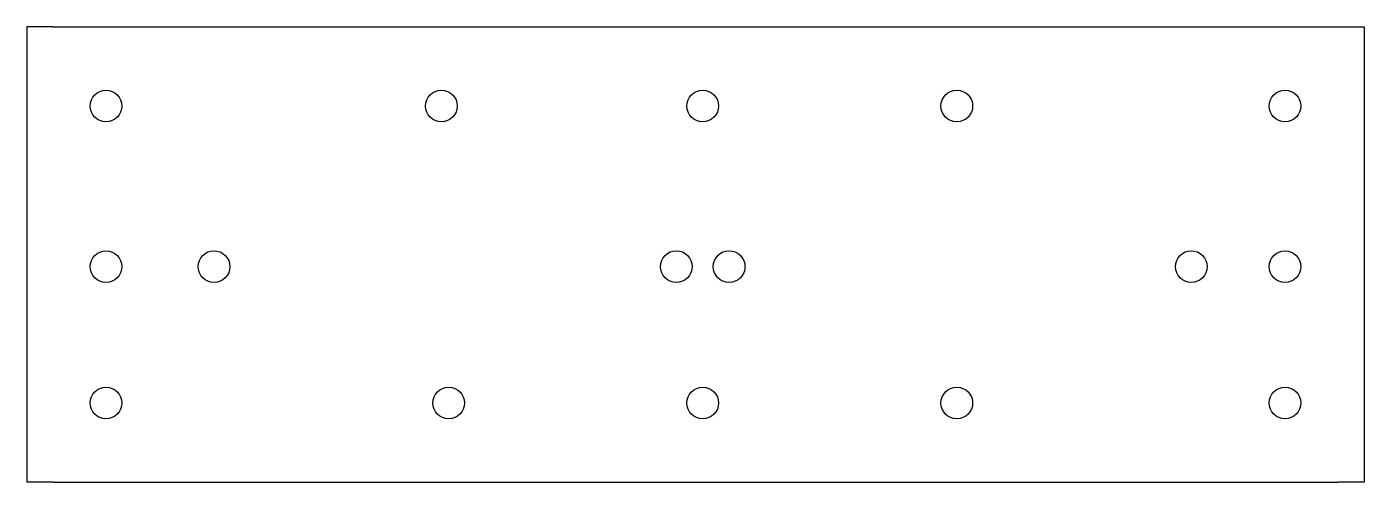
# Model space of a CAD drawing. Extents: x -128 to 125, y -56 to 30.
import ezdxf

# ---------------------------------------------------------------- set-up
doc = ezdxf.new("R2010")
doc.units = 0
doc.header["$MEASUREMENT"] = 0
doc.layers.add('MODELSKETCH_VISIBLE', color=7, linetype='CONTINUOUS')

msp = doc.modelspace()

# ---------------------------------------------------------------- linework, layer by layer
at = {"layer": 'MODELSKETCH_VISIBLE'}
for p, q in [((-127.97, 30.4), (-127.97, -55.8)), ((-122.97, 30.4), (-127.97, 30.4)), ((-122.97, 30.4), (120.23, 30.4)), ((120.23, 30.4), (125.23, 30.4)), ((125.23, 30.4), (125.23, -55.8)), ((-122.97, -55.8), (-127.97, -55.8)), ((-122.97, -55.8), (120.23, -55.8)), ((125.23, -55.8), (120.23, -55.8))]:
    msp.add_line(p, q, dxfattribs=at)
for centre in [(-112.97, 15.4), (-49.47, 15.4), (0, 15.4), (48.1, 15.4), (110.23, 15.4), (-112.97, -15), (-92.5, -14.98), (-5, -14.98), (5, -14.98), (92.5, -14.98), (110.23, -15), (-112.97, -40.8), (-48.1, -40.8), (0, -40.8), (48.1, -40.8), (110.23, -40.8)]:
    msp.add_circle(centre, 3, dxfattribs=at)

doc.saveas('drawing.dxf')
